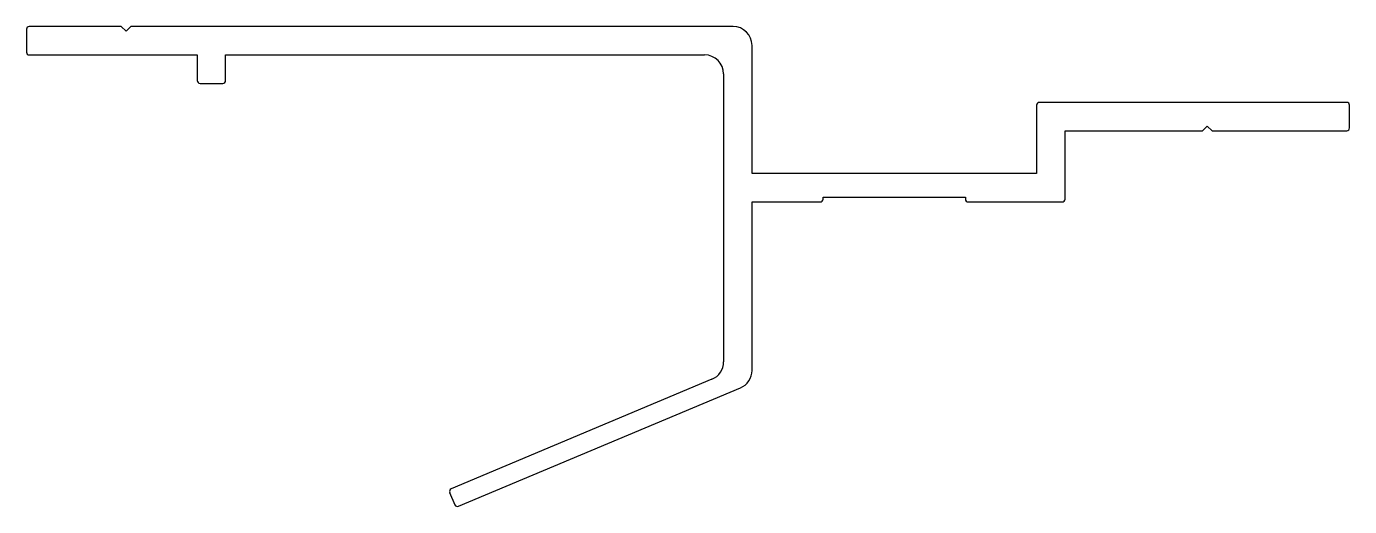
# Model space of a CAD drawing. Extents: x 3046 to 3185, y 1552 to 1602.
import ezdxf

# ---------------------------------------------------------------- set-up
doc = ezdxf.new("R2010")
doc.units = 0
doc.layers.get('0').update_dxf_attribs({"linetype": 'CONTINUOUS'})

msp = doc.modelspace()

# ---------------------------------------------------------------- linework, layer by layer
at = {"linetype": 'BYBLOCK'}
for p, q in [((3045.84, 1601.92), (3045.84, 1599.52)), ((3055.84, 1602.22), (3046.14, 1602.22)), ((3056.34, 1601.72), (3055.84, 1602.22)), ((3056.84, 1602.22), (3056.34, 1601.72)), ((3120.34, 1602.22), (3056.84, 1602.22)), ((3122.34, 1586.72), (3122.34, 1600.22)), ((3046.14, 1599.22), (3063.84, 1599.22)), ((3063.84, 1599.22), (3063.84, 1596.52)), ((3066.84, 1599.22), (3117.34, 1599.22)), ((3066.84, 1596.52), (3066.84, 1599.22)), ((3064.14, 1596.22), (3066.54, 1596.22)), ((3119.34, 1597.22), (3119.34, 1566.86)), ((3152.34, 1593.92), (3152.34, 1586.72)), ((3185.04, 1594.22), (3152.64, 1594.22)), ((3185.34, 1591.52), (3185.34, 1593.92)), ((3169.84, 1591.22), (3170.34, 1591.72)), ((3170.34, 1591.72), (3170.84, 1591.22)), ((3155.34, 1584.02), (3155.34, 1591.22)), ((3155.34, 1591.22), (3169.84, 1591.22)), ((3170.84, 1591.22), (3185.04, 1591.22)), ((3152.34, 1586.72), (3122.34, 1586.72)), ((3122.34, 1565.95), (3122.34, 1583.72)), ((3122.34, 1583.72), (3129.54, 1583.72)), ((3129.84, 1584.02), (3129.84, 1584.22)), ((3129.84, 1584.22), (3144.84, 1584.22)), ((3144.84, 1584.22), (3144.84, 1584.02)), ((3145.14, 1583.72), (3155.04, 1583.72)), ((3118.11, 1565.02), (3090.62, 1553.46)), ((3091.4, 1551.62), (3121.11, 1564.11)), ((3090.46, 1553.07), (3091.01, 1551.78))]:
    msp.add_line(p, q, dxfattribs=at)
for centre, radius, start, end in [((3046.14, 1601.92), 0.3, 90, 180), ((3120.34, 1600.22), 2, 360, 90), ((3046.14, 1599.52), 0.3, 180, 270), ((3117.34, 1597.22), 2, 0, 90), ((3064.14, 1596.52), 0.3, 180, 270), ((3066.54, 1596.52), 0.3, 270, 0), ((3152.64, 1593.92), 0.3, 90, 180), ((3185.04, 1593.92), 0.3, 0, 90), ((3185.04, 1591.52), 0.3, 270, 0), ((3129.54, 1584.02), 0.3, 270, 0), ((3145.14, 1584.02), 0.3, 180, 270), ((3155.04, 1584.02), 0.3, 270, 0), ((3117.34, 1566.86), 2, 292.7998, 0.0006), ((3120.34, 1565.95), 2, 292.7998, 359.9936), ((3090.74, 1553.19), 0.3, 112.7998, 202.7995), ((3091.28, 1551.9), 0.3, 202.7995, 292.8002)]:
    msp.add_arc(centre, radius, start, end, dxfattribs=at)

doc.saveas('drawing.dxf')
